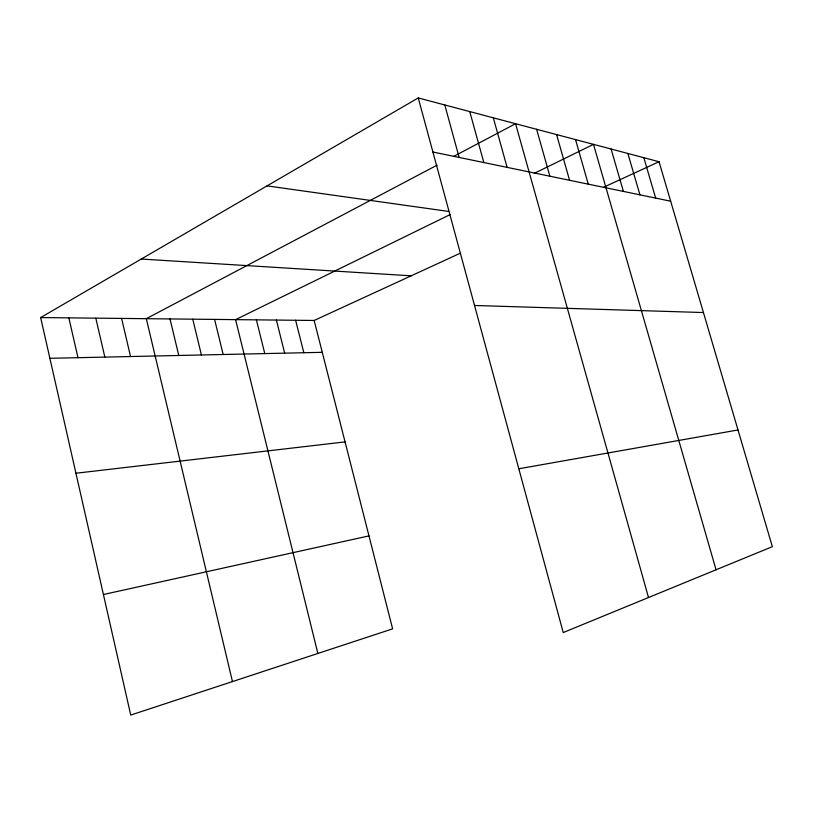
<?xml version="1.0" encoding="UTF-8"?>
<svg xmlns="http://www.w3.org/2000/svg" width="813" height="813" viewBox="0 0 813 813"><rect width="100%" height="100%" fill="white"/><g stroke="black" fill="none" stroke-linecap="round" stroke-linejoin="round"><path stroke-width="1.22" d="M40.65 317.568L314.164 320.464L392.628 628.845L130.741 715.064L40.65 317.568L418.248 97.936L659.048 161.726L772.35 546.661L563.236 632.555L418.248 97.936M437.13 165.13L146.31 318.686L232.457 681.579M453.542 156.472L515.574 123.718L648.51 597.525M450.372 214.459L235.587 319.631L317.863 653.459M534.293 173.352L593.5 144.358L716.05 569.791M314.164 320.464L460.067 253.321M603.815 187.153L659.048 161.726M103.424 594.516L368.98 535.889M518.816 468.776L738.001 429.965M75.934 473.247L345.058 441.896M49.888 358.309L322.273 352.324M474.538 305.475L703.438 312.548M141.269 259.042L411.175 275.82M267.05 185.882L448.634 211.431M432.923 152.021L670.674 201.197M643.835 157.692L655.664 198.098M627.87 153.464L639.933 194.846M611.112 149.023L623.398 191.421M575.513 139.592L588.266 184.155M556.58 134.582L569.578 180.293M536.621 129.297L549.883 176.218M493.318 117.824L507.109 167.366M469.762 111.574L483.837 162.549M444.782 104.958L459.152 157.448M295.627 320.271L303.828 352.73M276.39 320.068L284.672 353.147M256.39 319.855L264.774 353.584M214.591 319.418L223.169 354.498M192.752 319.184L201.421 354.976M170.008 318.94L178.769 355.474M121.604 318.422L130.547 356.541M95.802 318.157L104.847 357.1M68.841 317.863L77.987 357.69"/></g></svg>
